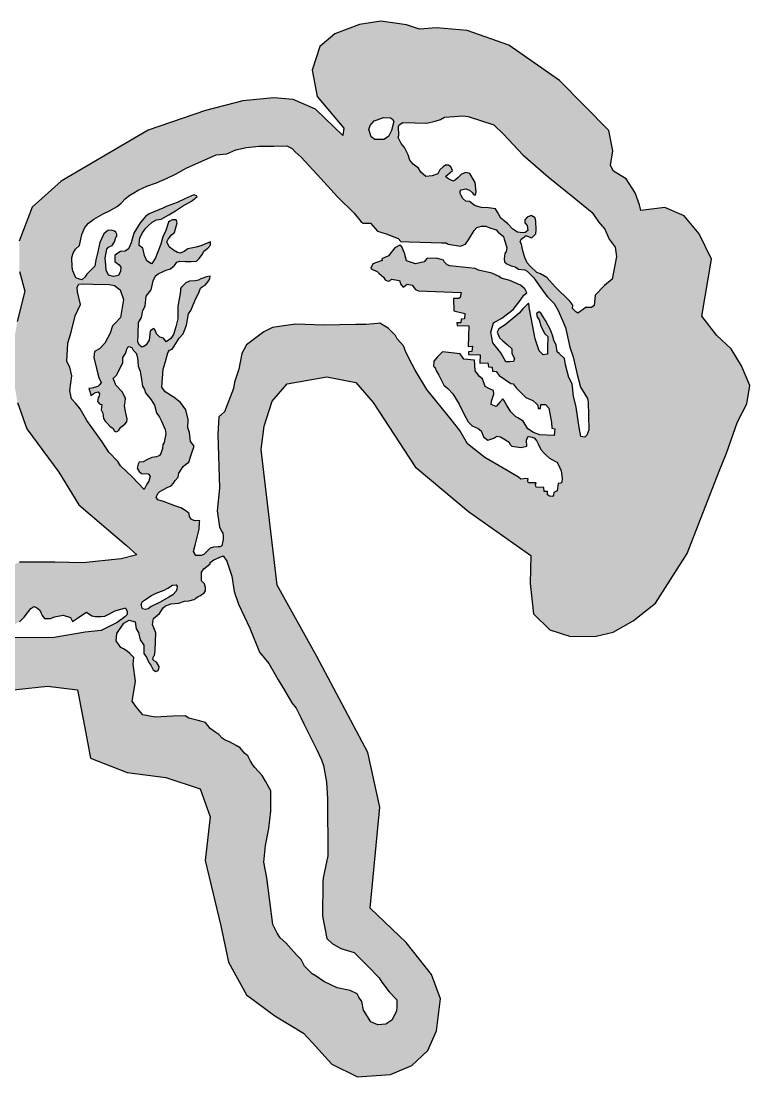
# Model space of a CAD drawing. Header units: metres. Extents: x 255476 to 378809, y 1739479 to 2227865.
# Drawn here: x 325525 to 326242, y 1828874 to 1829913 of the extents above; entities that cross this region are included whole.
import ezdxf

# ---------------------------------------------------------------- set-up
doc = ezdxf.new("R2010")
doc.units = ezdxf.units.M
doc.header["$MEASUREMENT"] = 0
doc.layers.add('MANGROOVE BUFFER ZONE', color=120, linetype='Continuous')

msp = doc.modelspace()

# ---------------------------------------------------------------- hatches: boundary and pattern name
at = {"layer": 'MANGROOVE BUFFER ZONE'}
h = msp.add_hatch(dxfattribs=at)
h.set_pattern_fill('GRASS', color=256, scale=18)
h.paths.add_polyline_path([(326212.2, 1829470.5), (326219.5, 1829488.2), (326230.4, 1829518.8), (326239.5, 1829536.5), (326242.5, 1829554.7), (326234.1, 1829574), (326224.2, 1829590.8), (326210.1, 1829603.8), (326195.2, 1829622.9), (326204.6, 1829679.1), (326192.7, 1829703.8), (326177.8, 1829721.7), (326158.6, 1829729.7), (326135, 1829726.9), (326133.9, 1829732.3), (326129.4, 1829744.4), (326120.6, 1829758), (326108.2, 1829765.6), (326105.4, 1829771.3), (326107.6, 1829785.6), (326103.5, 1829805.5), (326055, 1829854.7), (326005.3, 1829889.5), (325964, 1829904), (325934.1, 1829906.8), (325917.3, 1829905.5), (325904.5, 1829909.5), (325879.2, 1829913.3), (325858.2, 1829909.9), (325833.8, 1829900.8), (325819.1, 1829888.4), (325811.7, 1829865), (325816.4, 1829839), (325842.8, 1829807.9), (325841.7, 1829800.8), (325815, 1829826.6), (325792.8, 1829836.1), (325773.7, 1829837.6), (325743.4, 1829834.7), (325706.7, 1829825.2), (325650, 1829805.8), (325613.8, 1829784.7), (325564.4, 1829755.6), (325535.9, 1829730.1), (325523.2, 1829696.7), (325523.4, 1829666.9), (325528.8, 1829647.5), (325521.3, 1829617.7), (325514.5, 1829577.8), (325521.5, 1829537.9), (325530.7, 1829512), (325562.1, 1829469.3), (325581.9, 1829437.2), (325628.7, 1829397.1), (325638.8, 1829387.9), (325623.5, 1829384), (325585.9, 1829380.1), (325558.1, 1829380.8), (325523.6, 1829380.8), (325499.3, 1829371.7), (325483.4, 1829359.8), (325425.5, 1829351.4), (325410.2, 1829331), (325402.5, 1829307.2), (325403.3, 1829277.2), (325407.8, 1829259.7), (325434.8, 1829246.7), (325459.1, 1829249), (325551, 1829258.6), (325580.5, 1829255.1), (325587.7, 1829217.7), (325593.2, 1829187.9), (325629.5, 1829173.7), (325667.6, 1829168.8), (325701.4, 1829157.8), (325711.2, 1829130.3), (325706.2, 1829087.3), (325721.8, 1829022.8), (325729.3, 1828987.1), (325746.9, 1828954.9), (325774.9, 1828934.4), (325802.9, 1828917.4), (325811.4, 1828908.1), (325830.9, 1828886.9), (325856.1, 1828874.2), (325888.6, 1828876.5), (325909.7, 1828885.6), (325925.5, 1828900.1), (325933.8, 1828919.6), (325938, 1828951), (325928.9, 1828975), (325904.2, 1829006.5), (325868.8, 1829040.3), (325878.2, 1829139.8), (325866.5, 1829193.4), (325816.2, 1829288.1), (325777.2, 1829358.2), (325761.2, 1829491.8), (325764.2, 1829514.5), (325772.3, 1829539.1), (325787, 1829556.4), (325825.9, 1829563.2), (325854.4, 1829557.7), (325871.7, 1829537.9), (325913, 1829474.5), (325965.4, 1829430.6), (326026.9, 1829387.3), (326026.3, 1829359.9), (326029.3, 1829329.9), (326045.5, 1829314.1), (326065.8, 1829307.5), (326091.1, 1829308.1), (326107.9, 1829311.8), (326127.6, 1829323.1), (326149.5, 1829340.4), (326180.9, 1829389.3)])
h.paths.add_polyline_path([(326049.3, 1829446.6), (326048.3, 1829445.4), (326045.1, 1829445.8), (326043.3, 1829447), (326043.2, 1829450.3), (326040.1, 1829450.3), (326039.7, 1829454.3), (326032.2, 1829454.5), (326031.3, 1829457.2), (326032.2, 1829458.8), (326024.4, 1829458.8), (326023.8, 1829460.1), (326024, 1829461.2), (326024.2, 1829462.9), (326022.5, 1829463), (326017, 1829462.4), (326014.7, 1829464.6), (325999.7, 1829473.2), (325981.4, 1829483.9), (325964.5, 1829497.4), (325957, 1829510.4), (325948.5, 1829521.1), (325924.4, 1829550.7), (325912.9, 1829569.8), (325907.2, 1829581), (325903.3, 1829588.6), (325901.5, 1829593.7), (325895.4, 1829600.5), (325893.5, 1829603.7), (325886.3, 1829611.1), (325878.2, 1829615.9), (325875.8, 1829615.6), (325872.3, 1829615.2), (325864.8, 1829614.8), (325854.4, 1829614.6), (325823.2, 1829614), (325795.5, 1829615), (325783.8, 1829613.3), (325772.4, 1829611.6), (325764, 1829607.5), (325746.8, 1829594.8), (325742.2, 1829586.2), (325739.4, 1829570.7), (325735.1, 1829557.8), (325734.2, 1829551.7), (325725.2, 1829528.6), (325719.8, 1829523.9), (325718.6, 1829506.7), (325720.3, 1829453.5), (325718.2, 1829431.3), (325720.3, 1829415.7), (325722.4, 1829411.2), (325723.7, 1829409.4), (325723.8, 1829406.8), (325724, 1829403.1), (325722.7, 1829396.9), (325720.8, 1829395.9), (325719, 1829395.8), (325714.5, 1829395.4), (325711.3, 1829394.6), (325707.5, 1829391.1), (325704.9, 1829388.4), (325702.4, 1829387.4), (325697, 1829387.5), (325694.7, 1829391.3), (325696.4, 1829397.4), (325700.3, 1829413.2), (325700.9, 1829421.5), (325699.9, 1829421.8), (325696.3, 1829421.6), (325694.3, 1829422.2), (325692.5, 1829423.1), (325690.8, 1829425.8), (325690.5, 1829428.6), (325687.1, 1829431.4), (325682.2, 1829434.4), (325676.3, 1829436.2), (325672.2, 1829437.8), (325665.3, 1829440.4), (325659.7, 1829442.2), (325657.9, 1829444.7), (325658.9, 1829446.8), (325659.6, 1829448.4), (325661.7, 1829450.4), (325668.8, 1829454.2), (325672.7, 1829455.9), (325675, 1829458.5), (325676.6, 1829461.2), (325679.5, 1829464.5), (325680.4, 1829468.5), (325684.5, 1829475.1), (325687, 1829477), (325690, 1829479.3), (325692.8, 1829487.3), (325695.4, 1829494.8), (325691.7, 1829499.4), (325690.9, 1829508.5), (325689.2, 1829513.1), (325689.6, 1829521.3), (325687.2, 1829530.6), (325682, 1829537.9), (325675.8, 1829543), (325666.7, 1829548.5), (325663.7, 1829552.9), (325664.9, 1829570.7), (325667.1, 1829578.4), (325669.5, 1829586.8), (325671.1, 1829589.5), (325673.6, 1829590.5), (325675.6, 1829593.3), (325680.7, 1829601.3), (325684.5, 1829605.6), (325687.8, 1829614.1), (325689.8, 1829625.2), (325692, 1829628.5), (325696.2, 1829638.1), (325700.2, 1829647), (325701.7, 1829650.5), (325703.3, 1829651.9), (325706.1, 1829653.5), (325709.1, 1829656.9), (325710.9, 1829659.7), (325711.3, 1829662.3), (325707.5, 1829661.7), (325702.1, 1829659.7), (325699.5, 1829658.3), (325696.4, 1829657.8), (325690.8, 1829657.3), (325687.3, 1829655.8), (325682.8, 1829651.4), (325681.9, 1829650.1), (325681.8, 1829647.3), (325679.3, 1829632.4), (325679.3, 1829620.2), (325677.2, 1829612.5), (325675.1, 1829604.7), (325672.3, 1829600.9), (325668.8, 1829598.3), (325667.7, 1829597.7), (325665.1, 1829601.3), (325661.6, 1829602.3), (325658.2, 1829605.4), (325656.9, 1829609.2), (325655.6, 1829610.8), (325654.2, 1829609.9), (325652.2, 1829608), (325651, 1829599.2), (325648.3, 1829594.7), (325646, 1829592.9), (325644, 1829592.4), (325641.6, 1829594.5), (325640, 1829597.4), (325640.2, 1829605.1), (325640.7, 1829616.5), (325643.4, 1829621.7), (325644.9, 1829628.5), (325647.1, 1829632.6), (325648.1, 1829642.5), (325652.9, 1829648.9), (325655, 1829657.8), (325657.3, 1829662.5), (325660, 1829664.5), (325665.5, 1829667.2), (325667.8, 1829668.3), (325672, 1829669.5), (325674.3, 1829671.4), (325675.9, 1829672.7), (325678.4, 1829675.9), (325681.4, 1829676.9), (325687, 1829676.7), (325692.6, 1829676.8), (325697.6, 1829677.1), (325700.3, 1829679.7), (325703.6, 1829683.9), (325705, 1829687), (325708.8, 1829689.9), (325711.4, 1829692.6), (325711.4, 1829696.2), (325706, 1829693.7), (325702.9, 1829692.3), (325697.2, 1829690.9), (325689.2, 1829689), (325685.6, 1829686.4), (325681.6, 1829684.8), (325678.9, 1829685.4), (325675, 1829687.8), (325670.9, 1829691), (325668.6, 1829695.9), (325669.9, 1829698.7), (325671.5, 1829700.5), (325673.2, 1829703), (325676, 1829705.1), (325678.6, 1829714.7), (325677.7, 1829717.6), (325673.8, 1829717.7), (325671.5, 1829716.3), (325670.1, 1829715.3), (325667.3, 1829706.1), (325665, 1829701.9), (325663.6, 1829697.2), (325662.6, 1829693.8), (325657.4, 1829680.2), (325654.6, 1829676), (325653.5, 1829674.3), (325648.8, 1829677.4), (325646.5, 1829682.7), (325644.7, 1829689.7), (325641.2, 1829692.3), (325641.7, 1829697.6), (325641.9, 1829699.6), (325644, 1829704), (325647.5, 1829709.1), (325649.9, 1829711.3), (325654.1, 1829715.5), (325658.2, 1829717.8), (325663, 1829718.5), (325670.6, 1829722.6), (325677.1, 1829726.7), (325684, 1829731.2), (325692.9, 1829736.1), (325696.1, 1829738.6), (325698.4, 1829740.5), (325697.8, 1829741.4), (325695, 1829742.2), (325689.3, 1829739.6), (325686.3, 1829738.2), (325678.8, 1829734.7), (325667.7, 1829730.8), (325664.5, 1829729.3), (325651.2, 1829723.5), (325647.5, 1829721.1), (325642.2, 1829714.8), (325635.9, 1829704.7), (325633.5, 1829695.2), (325630.7, 1829689.3), (325627.6, 1829686.7), (325622.8, 1829686.4), (325617.3, 1829683), (325617.4, 1829676.7), (325621.5, 1829673.4), (325623.1, 1829671.1), (325622.8, 1829667.2), (325620.8, 1829662.8), (325616, 1829661.8), (325611.1, 1829663.2), (325608.8, 1829668.1), (325608.4, 1829673.2), (325607.8, 1829679.9), (325609.4, 1829688.7), (325610.9, 1829690.8), (325613, 1829691.7), (325614.8, 1829692.5), (325616.9, 1829695.9), (325618.2, 1829700.3), (325619.2, 1829701.5), (325619.4, 1829703.5), (325618.4, 1829705.6), (325617, 1829706.7), (325613.9, 1829707.5), (325610.3, 1829707.3), (325606.3, 1829703.9), (325602.4, 1829695.5), (325600.1, 1829685), (325598.6, 1829678.2), (325597.7, 1829672.1), (325594.4, 1829668.8), (325589.8, 1829664.2), (325587.7, 1829661.3), (325584.7, 1829658.8), (325582.5, 1829659.3), (325579, 1829660.6), (325576, 1829667.5), (325575.4, 1829671.2), (325574.8, 1829680.6), (325576.2, 1829684.8), (325578.6, 1829688.7), (325582.6, 1829692.5), (325584.9, 1829703.4), (325587.9, 1829710.2), (325591.4, 1829714.5), (325596.6, 1829718.4), (325605.8, 1829723.5), (325611.9, 1829726.7), (325619.5, 1829730.9), (325623.6, 1829734.1), (325627.8, 1829738.7), (325632.2, 1829742.1), (325636, 1829744.3), (325640.3, 1829746.8), (325648.8, 1829750.9), (325658.3, 1829754.2), (325668.7, 1829758.8), (325677, 1829762.5), (325688.1, 1829769), (325716.9, 1829781.5), (325727.4, 1829782.5), (325736.4, 1829786.5), (325746.9, 1829788.8), (325758.9, 1829790.2), (325773.7, 1829790.2), (325786.5, 1829790.5), (325792, 1829787.9), (325794.7, 1829784.5), (325800.8, 1829779.4), (325820.1, 1829758.3), (325836.6, 1829740.4), (325852.9, 1829724.2), (325859.9, 1829715.7), (325861.7, 1829714.5), (325868.9, 1829714.3), (325876, 1829706.7), (325884.4, 1829703.9), (325896.1, 1829699.2), (325898.8, 1829696.4), (325907.2, 1829696), (325928.6, 1829695.4), (325939, 1829695.1), (325943.6, 1829695), (325945.3, 1829693.8), (325957.7, 1829691.9), (325962.5, 1829693.6), (325965.5, 1829697.9), (325970.9, 1829707.1), (325973.8, 1829710), (325978.2, 1829711.5), (325982.4, 1829711.3), (325986.4, 1829709.9), (325992.8, 1829707.9), (325994.6, 1829705.5), (325999.8, 1829701.3), (326000.6, 1829698.6), (326001.9, 1829694.6), (326003.2, 1829690.3), (326002.5, 1829686.4), (326001.2, 1829684.5), (326000.5, 1829679.2), (326000.9, 1829676.2), (326003.3, 1829674.5), (326007.5, 1829672.5), (326011.5, 1829671.4), (326014.7, 1829669.3), (326020.8, 1829668.4), (326023.2, 1829667.2), (326029.3, 1829661), (326039.8, 1829646.1), (326043.2, 1829642), (326049.7, 1829635.2), (326053.9, 1829628.6), (326060.8, 1829611.8), (326065.1, 1829592.4), (326068.6, 1829582.8), (326072.3, 1829565.6), (326073.6, 1829560.6), (326075.8, 1829553), (326079.9, 1829546.1), (326082.5, 1829542), (326083.3, 1829538.7), (326083.9, 1829510.9), (326081.8, 1829505.7), (326079.9, 1829503.8), (326076.2, 1829504.5), (326074.3, 1829513.4), (326071.4, 1829533.3), (326068.7, 1829544.3), (326067.5, 1829556.3), (326064.3, 1829562.4), (326061, 1829575.1), (326059.9, 1829581.3), (326054.8, 1829586), (326052.9, 1829587.7), (326051.8, 1829594.2), (326049.6, 1829599.4), (326048.2, 1829604.2), (326046.3, 1829609.5), (326043.8, 1829613.6), (326041.2, 1829618.6), (326038.3, 1829623.2), (326036.4, 1829626.6), (326035, 1829627.2), (326032.3, 1829625.6), (326032.8, 1829623.7), (326033.4, 1829621.6), (326035.1, 1829619.4), (326036.8, 1829613.5), (326040.2, 1829605.9), (326043.5, 1829602.8), (326043.5, 1829599.8), (326043.4, 1829594.2), (326043.4, 1829585.4), (326038.9, 1829584.9), (326034.9, 1829588.9), (326031.2, 1829600.5), (326027.2, 1829621.4), (326025.3, 1829631.3), (326025.1, 1829633.4), (326024.6, 1829635.8), (326018.8, 1829630.1), (326015.3, 1829625.7), (326011.1, 1829622.1), (326001.7, 1829614.2), (325995.4, 1829610.4), (325993.7, 1829607.2), (325995.9, 1829601.5), (325999.3, 1829598.6), (326003.5, 1829594.9), (326008.2, 1829590.9), (326008.2, 1829586), (326010.7, 1829581.2), (326009.8, 1829578.2), (326005.7, 1829577.8), (326002.2, 1829578.1), (325997.4, 1829586.7), (325989.3, 1829596.8), (325987.3, 1829607.1), (325990, 1829616.3), (325998.4, 1829620.8), (326009.6, 1829629.5), (326016.2, 1829638.3), (326020, 1829643.4), (326022.8, 1829645.7), (326020.9, 1829649.7), (326016.8, 1829653.5), (326006.3, 1829657.9), (325997.7, 1829660.4), (325995.8, 1829661.8), (325988.6, 1829665.2), (325975.2, 1829668.2), (325972, 1829669.8), (325947.1, 1829672.4), (325944.5, 1829673.5), (325942, 1829676), (325940.7, 1829677.9), (325934, 1829680), (325924.4, 1829679.7), (325921.9, 1829676.4), (325913.4, 1829674.3), (325904.5, 1829677.2), (325902.6, 1829684.9), (325899.9, 1829691.1), (325897.8, 1829692.8), (325893, 1829690.1), (325886.8, 1829682.2), (325880, 1829679.3), (325880.5, 1829677.8), (325871.2, 1829674.4), (325869.4, 1829670), (325870.9, 1829668.9), (325875.7, 1829667), (325877.4, 1829664.8), (325881.7, 1829661.2), (325883.5, 1829658.8), (325885.3, 1829657.7), (325886.9, 1829657.4), (325888.5, 1829658), (325889.8, 1829659.3), (325897.6, 1829658.1), (325899, 1829654), (325901.3, 1829651.4), (325903.4, 1829653.1), (325905.1, 1829654.4), (325910, 1829653.5), (325913.4, 1829649), (325916.3, 1829647.9), (325958.1, 1829646.1), (325957.2, 1829640.4), (325950.7, 1829640.2), (325950.9, 1829628.2), (325961.7, 1829625.6), (325961.4, 1829620.3), (325958.3, 1829620), (325957.9, 1829616.3), (325953.9, 1829616.3), (325954.3, 1829613.7), (325965.9, 1829613.4), (325965.2, 1829593), (325969.3, 1829593.4), (325968.9, 1829588.2), (325965.6, 1829587.7), (325965.4, 1829585), (325976.8, 1829584.7), (325976.7, 1829576.7), (325984.4, 1829576.9), (325985.2, 1829573), (325988.8, 1829572.6), (325989, 1829568.9), (325992.7, 1829568.5), (325995.5, 1829564.4), (326007.2, 1829556.6), (326009.3, 1829556.2), (326012.4, 1829552.4), (326017, 1829547.9), (326021.9, 1829542.7), (326028.7, 1829539.9), (326032.5, 1829536.5), (326033.8, 1829535.3), (326033.9, 1829531.9), (326036.2, 1829532), (326036.6, 1829535.9), (326041.4, 1829535.9), (326044.6, 1829532.2), (326047.3, 1829518.4), (326047.4, 1829512.7), (326050.6, 1829511.9), (326049.7, 1829505.6), (326035.7, 1829506.1), (326029.5, 1829508.3), (326023.8, 1829512.1), (326019.3, 1829519.7), (326014.1, 1829522.9), (326011.9, 1829524.2), (326007.1, 1829528.9), (326002.9, 1829535.7), (326000.2, 1829540.1), (325999.2, 1829541.6), (325996.4, 1829538.4), (325992.8, 1829534.1), (325987.8, 1829536), (325988.2, 1829539.2), (325990.4, 1829546), (325990.2, 1829549.6), (325986, 1829551.3), (325981.8, 1829553.8), (325979.3, 1829561.2), (325976.2, 1829563.6), (325971.9, 1829569.1), (325971.7, 1829574.8), (325971.5, 1829579.5), (325960.8, 1829580.5), (325957.3, 1829585.8), (325948.8, 1829586.7), (325940, 1829587.7), (325936.8, 1829584.7), (325934.8, 1829582.8), (325931.2, 1829578.7), (325931, 1829573.5), (325932.4, 1829572.7), (325933.9, 1829568.7), (325936.1, 1829564.7), (325941.2, 1829555), (325945.2, 1829551.8), (325950.1, 1829546.3), (325956.2, 1829536.2), (325960.4, 1829527.5), (325965, 1829518.9), (325969, 1829515.1), (325975.1, 1829512.3), (325977.8, 1829510), (325980.1, 1829504.3), (325984.6, 1829501), (325990.3, 1829502.7), (325993.3, 1829504.9), (325996.9, 1829504.2), (326000.4, 1829502.2), (326004, 1829499.9), (326005.4, 1829499), (326006.3, 1829496.8), (326008.2, 1829495), (326017.3, 1829493.5), (326023, 1829495.1), (326022.7, 1829500.9), (326024, 1829504.5), (326028.1, 1829503.9), (326030.6, 1829502.8), (326032.7, 1829500), (326034, 1829497.1), (326036.8, 1829491.7), (326039.5, 1829488.3), (326041.6, 1829486.5), (326045.2, 1829483.1), (326051.2, 1829479.9), (326052.8, 1829479.1), (326055.3, 1829473.7), (326056.6, 1829470.8), (326057.7, 1829463.4), (326057.2, 1829458.7), (326053.9, 1829458.3), (326052.9, 1829451), (326049.6, 1829449.5)], flags=16)
h.paths.add_polyline_path([(326073.2, 1829625.9), (326071, 1829627), (326067.7, 1829630.3), (326068.3, 1829633.7), (326065.1, 1829637.6), (326050.7, 1829651.9), (326042.7, 1829661.1), (326036.2, 1829664.7), (326032.7, 1829666), (326026.4, 1829671.7), (326023.3, 1829675.3), (326020.9, 1829680.5), (326019, 1829687.2), (326017.8, 1829693.9), (326016.3, 1829696.2), (326017.4, 1829698.6), (326018.6, 1829699.7), (326020.6, 1829701.1), (326022.1, 1829702.2), (326024.6, 1829701.4), (326026, 1829700.7), (326027.3, 1829700.1), (326028.1, 1829700.3), (326029.9, 1829701.8), (326031.8, 1829704), (326032, 1829707.7), (326031.8, 1829716.4), (326031, 1829719.6), (326027.1, 1829722.1), (326023.2, 1829720.3), (326021, 1829717.7), (326020.8, 1829714.9), (326023.2, 1829712.2), (326024, 1829707.3), (326021.4, 1829705.1), (326018.9, 1829704.8), (326013.6, 1829705.7), (326009.1, 1829708.6), (326004.3, 1829713.6), (326002.2, 1829715.4), (325997.4, 1829719.3), (325994, 1829725.4), (325992, 1829728.6), (325985.3, 1829729.5), (325978.3, 1829729.8), (325971.9, 1829731.6), (325969.3, 1829733.3), (325966.4, 1829735.9), (325962.9, 1829736.1), (325959.9, 1829738.6), (325958.3, 1829741.5), (325957.1, 1829743.7), (325957.2, 1829747), (325962.9, 1829748.1), (325966.3, 1829746.8), (325969.5, 1829744.3), (325970.4, 1829742.5), (325972.3, 1829742.1), (325972.9, 1829745.4), (325972, 1829754.5), (325970.1, 1829757.8), (325966.9, 1829763.4), (325962.7, 1829764.4), (325958.7, 1829762.6), (325955.3, 1829759.4), (325952.8, 1829757.1), (325950.6, 1829755.9), (325946.1, 1829757.6), (325942.7, 1829760.2), (325949.7, 1829766.2), (325948.2, 1829770), (325945.8, 1829771.5), (325942.8, 1829771.4), (325940.4, 1829769.7), (325937.3, 1829766.9), (325935.2, 1829763), (325929.7, 1829761), (325923.4, 1829760.4), (325918.6, 1829764.6), (325916.3, 1829768.4), (325911, 1829772.5), (325907.7, 1829776.3), (325906.2, 1829781.5), (325902.5, 1829789), (325899.2, 1829792.8), (325896.2, 1829798.7), (325896.8, 1829800.8), (325896.5, 1829809.4), (325897.2, 1829811.2), (325900.9, 1829813.4), (325924.3, 1829812.7), (325932.8, 1829814.7), (325938, 1829816.6), (325942, 1829818.8), (325951.4, 1829819.3), (325960, 1829819.9), (325965.1, 1829819.3), (325990.4, 1829811.1), (325999.8, 1829802), (326018.9, 1829781.6), (326044, 1829759.9), (326069.4, 1829739.3), (326087.2, 1829725), (326093.6, 1829715.8), (326099.8, 1829708.6), (326104, 1829698.8), (326109.9, 1829690.9), (326111.1, 1829681.7), (326107, 1829659.2), (326099.5, 1829653.1), (326090.3, 1829643.6), (326089.2, 1829633.5), (326086.7, 1829631.5), (326080.8, 1829631.5), (326078.5, 1829629.3), (326075.3, 1829627.5)], flags=16)
h.paths.add_polyline_path([(325795.7, 1829237), (325800.3, 1829227.9), (325803.4, 1829221.7), (325812.8, 1829202.8), (325816.2, 1829196.1), (325820.9, 1829186.2), (325822.8, 1829180.6), (325825.6, 1829164.3), (325826.6, 1829147.8), (325827, 1829091.7), (325822.4, 1829070), (325822, 1829065.9), (325821.8, 1829032.3), (325825.9, 1829010.3), (325831.2, 1829005.5), (325839.8, 1829000.6), (325852.9, 1828996.5), (325866, 1828983.4), (325877.6, 1828971.8), (325880.1, 1828967.5), (325887.3, 1828958), (325895, 1828950.2), (325894.9, 1828943.6), (325894.7, 1828938.9), (325890, 1828930.1), (325884.1, 1828926.2), (325876.2, 1828925.5), (325869.2, 1828928.4), (325862, 1828940), (325860.6, 1828948.4), (325857.4, 1828952.8), (325855.7, 1828956.1), (325849.1, 1828959.4), (325836.3, 1828962), (325823.1, 1828968), (325815.5, 1828973.2), (325811.4, 1828975.5), (325804.1, 1828983.2), (325800.6, 1828989.9), (325796.2, 1828994.3), (325785.6, 1829006.3), (325780.1, 1829011), (325777.1, 1829015.8), (325773, 1829024.2), (325766.9, 1829070), (325764, 1829085.5), (325765.6, 1829101.9), (325768.9, 1829118.8), (325770.9, 1829135.8), (325770.9, 1829155.6), (325765.6, 1829165.3), (325762.5, 1829170.9), (325758.5, 1829175.1), (325755.2, 1829178.7), (325753.9, 1829180.5), (325750.8, 1829185), (325748.2, 1829190.2), (325745, 1829192.7), (325740.7, 1829198.1), (325736.7, 1829200.4), (325730.1, 1829204.1), (325726, 1829205.7), (325723.1, 1829207.5), (325719.8, 1829211.2), (325716.8, 1829213.2), (325711.1, 1829217), (325706.5, 1829223.1), (325699.3, 1829225), (325690.1, 1829227.4), (325686.5, 1829229.7), (325674.3, 1829229.1), (325657, 1829228.2), (325645, 1829230.6), (325638.3, 1829238.4), (325634.4, 1829244.1), (325637.6, 1829263.4), (325635.2, 1829280.4), (325636.1, 1829286.9), (325632, 1829290.8), (325629.5, 1829293.3), (325625.9, 1829295.6), (325623.3, 1829296.9), (325618.5, 1829303.4), (325619.3, 1829310.7), (325626, 1829320.7), (325631.5, 1829323.8), (325637.4, 1829322.1), (325638.2, 1829315.3), (325640.7, 1829311.7), (325642.1, 1829304.3), (325645.7, 1829299.2), (325645.9, 1829290.8), (325648.6, 1829287.3), (325650.6, 1829281.9), (325652.6, 1829279.3), (325655, 1829274.7), (325657.8, 1829273.3), (325659.8, 1829274.3), (325660.7, 1829275.7), (325661, 1829278), (325660.1, 1829279.9), (325658.3, 1829282.4), (325655.9, 1829283.6), (325654.8, 1829285), (325655.5, 1829288.1), (325656.2, 1829289), (325657.1, 1829293.7), (325657.8, 1829311.3), (325655.7, 1829316.2), (325654.3, 1829319.3), (325655.4, 1829325.3), (325661.4, 1829330.3), (325664.9, 1829335.8), (325667.3, 1829337.7), (325672.9, 1829339.9), (325680.2, 1829340.4), (325685.8, 1829342.4), (325690.5, 1829342.9), (325693.7, 1829343.6), (325695.6, 1829344.1), (325697, 1829345.2), (325699.4, 1829346.9), (325701.5, 1829348.1), (325705.4, 1829350.7), (325706.6, 1829352.7), (325706.6, 1829355.7), (325705.6, 1829359.6), (325702.7, 1829362.5), (325702.7, 1829370.8), (325705, 1829374.3), (325711.1, 1829379.1), (325711, 1829380.5), (325714.9, 1829383.1), (325720, 1829385.3), (325724.1, 1829387), (325727.4, 1829381.7), (325732.4, 1829367), (325734.7, 1829352), (325739, 1829339.3), (325750.2, 1829315.9), (325759.8, 1829292.2), (325769, 1829281.1), (325775, 1829270.1), (325778.1, 1829265.1), (325784.4, 1829254.7), (325791.4, 1829242.2)], flags=16)
h.paths.add_polyline_path([(325678.5, 1829356.9), (325678.3, 1829354.1), (325677.6, 1829352.2), (325674.3, 1829348.7), (325670.4, 1829346.2), (325661.9, 1829341.4), (325652.9, 1829337.3), (325650.2, 1829335), (325647.4, 1829334.1), (325644.6, 1829335), (325643.9, 1829336.4), (325643.2, 1829339.5), (325644.6, 1829342.2), (325648.5, 1829344.8), (325652.6, 1829347.5), (325658.1, 1829350.2), (325665.8, 1829353.2), (325669.4, 1829355.3), (325674.2, 1829358.3), (325677.6, 1829358.4)], flags=16)
h.paths.add_polyline_path([(325666, 1829498.5), (325664.7, 1829496.7), (325664.1, 1829492.7), (325662.6, 1829487.7), (325661.2, 1829485.6), (325658.4, 1829484.5), (325653.7, 1829483.8), (325649.5, 1829481.7), (325645.1, 1829479.4), (325641.1, 1829479.1), (325640.2, 1829477.4), (325639.4, 1829473.3), (325641.1, 1829470.1), (325643.6, 1829468), (325650.1, 1829467.6), (325652, 1829465.4), (325650.6, 1829460.5), (325648.8, 1829457.4), (325646.1, 1829452.3), (325634.5, 1829464.8), (325622.8, 1829475.6), (325620.2, 1829480), (325611.5, 1829489.2), (325604.9, 1829499.2), (325589.8, 1829520.1), (325583.2, 1829531.8), (325578.9, 1829537.1), (325574.6, 1829541.5), (325573.1, 1829549.6), (325575, 1829564.3), (325573.1, 1829572.7), (325570.2, 1829578.2), (325571, 1829596.3), (325574.4, 1829607.1), (325578.2, 1829623.2), (325583.4, 1829634.4), (325580.4, 1829646.9), (325580.3, 1829651.5), (325581.9, 1829654.4), (325586.6, 1829654.7), (325595.5, 1829654.5), (325611.7, 1829654.2), (325616.8, 1829653), (325622.5, 1829648.7), (325625.7, 1829639.3), (325622.9, 1829621.6), (325617.9, 1829616.3), (325615.1, 1829613.3), (325612.7, 1829606.2), (325607.3, 1829596.4), (325602.2, 1829590.7), (325597.2, 1829588.1), (325596.6, 1829582.2), (325599.7, 1829570.1), (325601.6, 1829562.5), (325603.9, 1829557.6), (325602.6, 1829555.5), (325600.5, 1829553.8), (325594.5, 1829551.9), (325591.8, 1829551.7), (325592.7, 1829548.6), (325593.8, 1829544.8), (325595.9, 1829546.3), (325598.1, 1829547.8), (325600.8, 1829548.5), (325602.3, 1829546.4), (325601.8, 1829543.6), (325600.8, 1829542.4), (325600.3, 1829538.9), (325602.4, 1829536.3), (325604.6, 1829536), (325603.8, 1829530.8), (325605.6, 1829527.3), (325606.1, 1829522.2), (325607.7, 1829519.7), (325609.9, 1829517.7), (325612.5, 1829514.6), (325615.6, 1829512.3), (325616.7, 1829510.2), (325618.5, 1829509.1), (325620.3, 1829509.8), (325621.3, 1829510.7), (325623.3, 1829513.7), (325627.1, 1829516.6), (325629.1, 1829518.8), (325629.4, 1829522), (325628.2, 1829527.3), (325626.9, 1829534.6), (325627.4, 1829538.5), (325627.8, 1829541.8), (325624.8, 1829548), (325618.2, 1829555.1), (325616.9, 1829558.5), (325615.8, 1829561.5), (325619.1, 1829565.1), (325625.2, 1829577.3), (325625.3, 1829582.2), (325627.8, 1829586.3), (325628.4, 1829588.2), (325629.2, 1829590.4), (325630, 1829592.4), (325631.5, 1829593), (325634, 1829592.1), (325635.4, 1829589.4), (325638.4, 1829586.4), (325639.7, 1829582.3), (325640.4, 1829573.8), (325642.2, 1829568.9), (325643.5, 1829560.7), (325644.4, 1829553.9), (325646.5, 1829550.8), (325647.6, 1829547.3), (325653, 1829540.7), (325656.4, 1829535.4), (325658.4, 1829527.9), (325661.4, 1829523.4), (325663.2, 1829519.4), (325666.7, 1829511.5), (325667.5, 1829507.3)], flags=16)
h.paths.add_polyline_path([(325882, 1829796.6), (325873.2, 1829796.7), (325869.7, 1829799.5), (325867.4, 1829806.7), (325868.5, 1829810.6), (325870.2, 1829812.4), (325872.6, 1829815), (325875.4, 1829816), (325881.9, 1829818.5), (325888.8, 1829818.1), (325890.8, 1829816.7), (325891.8, 1829814.5), (325889.6, 1829805.6), (325886.7, 1829799.6)], flags=16)
h.paths.add_polyline_path([(325629.5, 1829332.3), (325629.5, 1829329.2), (325627, 1829327), (325619.5, 1829321.4), (325604, 1829313.7), (325588, 1829311.8), (325557.5, 1829306.6), (325517.1, 1829306.3), (325480.4, 1829303), (325463, 1829300.9), (325455.9, 1829300.2), (325448.7, 1829302.4), (325447, 1829305), (325449.2, 1829307.2), (325454, 1829307.1), (325456.8, 1829307.5), (325457.4, 1829309.9), (325460.1, 1829311), (325470.5, 1829311.5), (325482.1, 1829311.1), (325488.8, 1829311), (325493.4, 1829312.3), (325495.7, 1829314.6), (325503.1, 1829315.6), (325505, 1829315.5), (325514.2, 1829318.5), (325518.7, 1829319.9), (325523.3, 1829322), (325527.9, 1829326.6), (325534.5, 1829335.3), (325537.4, 1829337.1), (325540.3, 1829336.3), (325543.5, 1829333.5), (325545.9, 1829328.3), (325548.1, 1829325.4), (325553.8, 1829325.2), (325557.8, 1829327), (325566.4, 1829328.7), (325573.5, 1829326.3), (325575.5, 1829322.3), (325580.6, 1829325.8), (325586.9, 1829330.1), (325589.5, 1829331.5), (325594.5, 1829327.9), (325597.8, 1829327.3), (325603.7, 1829327.2), (325607.6, 1829327.7), (325609.4, 1829328.6), (325617.5, 1829332.8), (325627.9, 1829335.7)], flags=16)

# ---------------------------------------------------------------- linework, layer by layer
for points in [[(325459.1, 1829249), (325551, 1829258.6), (325580.5, 1829255.1), (325587.7, 1829217.7), (325593.2, 1829187.9), (325629.5, 1829173.7), (325667.6, 1829168.8), (325701.4, 1829157.8), (325711.2, 1829130.3), (325706.2, 1829087.3), (325721.8, 1829022.8), (325729.3, 1828987.1), (325746.9, 1828954.9), (325774.9, 1828934.4), (325802.9, 1828917.4), (325811.4, 1828908.1), (325830.9, 1828886.9), (325856.1, 1828874.2), (325888.6, 1828876.5), (325909.7, 1828885.6), (325925.5, 1828900.1), (325933.8, 1828919.6), (325938, 1828951), (325928.9, 1828975), (325904.2, 1829006.5), (325868.8, 1829040.3), (325878.2, 1829139.8), (325866.5, 1829193.4), (325816.2, 1829288.1), (325777.2, 1829358.2), (325761.2, 1829491.8), (325764.2, 1829514.5), (325772.3, 1829539.1), (325787, 1829556.4), (325825.9, 1829563.2), (325854.4, 1829557.7), (325871.7, 1829537.9), (325913, 1829474.5), (325965.4, 1829430.6), (326026.9, 1829387.3), (326026.3, 1829359.9), (326029.3, 1829329.9), (326045.5, 1829314.1), (326065.8, 1829307.5), (326091.1, 1829308.1), (326107.9, 1829311.8), (326127.6, 1829323.1), (326149.5, 1829340.4), (326180.9, 1829389.3), (326212.2, 1829470.5), (326219.5, 1829488.2), (326230.4, 1829518.8), (326239.5, 1829536.5), (326242.5, 1829554.7), (326234.1, 1829574), (326224.2, 1829590.8), (326210.1, 1829603.8), (326195.2, 1829622.9), (326204.6, 1829679.1), (326192.7, 1829703.8), (326177.8, 1829721.7), (326158.6, 1829729.7), (326135, 1829726.9), (326133.9, 1829732.3), (326129.4, 1829744.4), (326120.6, 1829758), (326108.2, 1829765.6), (326105.4, 1829771.3), (326107.6, 1829785.6), (326103.5, 1829805.5), (326055, 1829854.7), (326005.3, 1829889.5), (325964, 1829904), (325934.1, 1829906.8), (325917.3, 1829905.5), (325904.5, 1829909.5), (325879.2, 1829913.3), (325858.2, 1829909.9), (325833.8, 1829900.8), (325819.1, 1829888.4), (325811.7, 1829865), (325816.4, 1829839), (325842.8, 1829807.9), (325841.7, 1829800.8), (325815, 1829826.6), (325792.8, 1829836.1), (325773.7, 1829837.6), (325743.4, 1829834.7), (325706.7, 1829825.2), (325650, 1829805.8), (325613.8, 1829784.7), (325564.4, 1829755.6), (325535.9, 1829730.1), (325523.2, 1829696.7)], [(325523.4, 1829666.9), (325528.8, 1829647.5), (325521.3, 1829617.7)], [(325521.5, 1829537.9), (325530.7, 1829512), (325562.1, 1829469.3), (325581.9, 1829437.2), (325628.7, 1829397.1), (325638.8, 1829387.9), (325623.5, 1829384), (325585.9, 1829380.1), (325558.1, 1829380.8), (325523.6, 1829380.8)], [(325523.3, 1829322), (325527.9, 1829326.6), (325534.5, 1829335.3), (325537.4, 1829337.1), (325540.3, 1829336.3), (325543.5, 1829333.5), (325545.9, 1829328.3), (325548.1, 1829325.4), (325553.8, 1829325.2), (325557.8, 1829327), (325566.4, 1829328.7), (325573.5, 1829326.3), (325575.5, 1829322.3), (325580.6, 1829325.8), (325586.9, 1829330.1), (325589.5, 1829331.5), (325594.5, 1829327.9), (325597.8, 1829327.3), (325603.7, 1829327.2), (325607.6, 1829327.7), (325609.4, 1829328.6), (325617.5, 1829332.8), (325627.9, 1829335.7), (325629.5, 1829332.3), (325629.5, 1829329.2), (325627, 1829327), (325619.5, 1829321.4), (325604, 1829313.7), (325588, 1829311.8), (325557.5, 1829306.6), (325517.1, 1829306.3)]]:
    msp.add_lwpolyline(points, dxfattribs=at)
for points in [[(325869.7, 1829799.5), (325867.4, 1829806.7), (325868.5, 1829810.6), (325870.2, 1829812.4), (325872.6, 1829815), (325875.4, 1829816), (325881.9, 1829818.5), (325888.8, 1829818.1), (325890.8, 1829816.7), (325891.8, 1829814.5), (325889.6, 1829805.6), (325886.7, 1829799.6), (325882, 1829796.6), (325873.2, 1829796.7)], [(325896.2, 1829798.7), (325896.8, 1829800.8), (325896.5, 1829809.4), (325897.2, 1829811.2), (325900.9, 1829813.4), (325924.3, 1829812.7), (325932.8, 1829814.7), (325938, 1829816.6), (325942, 1829818.8), (325951.4, 1829819.3), (325960, 1829819.9), (325965.1, 1829819.3), (325990.4, 1829811.1), (325999.8, 1829802), (326018.9, 1829781.6), (326044, 1829759.9), (326069.4, 1829739.3), (326087.2, 1829725), (326093.6, 1829715.8), (326099.8, 1829708.6), (326104, 1829698.8), (326109.9, 1829690.9), (326111.1, 1829681.7), (326107, 1829659.2), (326099.5, 1829653.1), (326090.3, 1829643.6), (326089.2, 1829633.5), (326086.7, 1829631.5), (326080.8, 1829631.5), (326078.5, 1829629.3), (326075.3, 1829627.5), (326073.2, 1829625.9), (326071, 1829627), (326067.7, 1829630.3), (326068.3, 1829633.7), (326065.1, 1829637.6), (326050.7, 1829651.9), (326042.7, 1829661.1), (326036.2, 1829664.7), (326032.7, 1829666), (326026.4, 1829671.7), (326023.3, 1829675.3), (326020.9, 1829680.5), (326019, 1829687.2), (326017.8, 1829693.9), (326016.3, 1829696.2), (326017.4, 1829698.6), (326018.6, 1829699.7), (326020.6, 1829701.1), (326021.6, 1829701.9), (326022.7, 1829702), (326024.6, 1829701.4), (326026, 1829700.7), (326027.3, 1829700.1), (326028.1, 1829700.3), (326029.9, 1829701.8), (326031.8, 1829704), (326032, 1829707.7), (326031.8, 1829716.4), (326031, 1829719.6), (326027.1, 1829722.1), (326023.2, 1829720.3), (326021, 1829717.7), (326020.8, 1829714.9), (326023.2, 1829712.2), (326024, 1829707.3), (326021.4, 1829705.1), (326018.9, 1829704.8), (326013.6, 1829705.7), (326009.1, 1829708.6), (326004.3, 1829713.6), (326002.2, 1829715.4), (325997.4, 1829719.3), (325994, 1829725.4), (325992, 1829728.6), (325985.3, 1829729.5), (325978.3, 1829729.8), (325971.9, 1829731.6), (325969.3, 1829733.3), (325966.4, 1829735.9), (325962.9, 1829736.1), (325959.9, 1829738.6), (325958.3, 1829741.5), (325957.1, 1829743.7), (325957.1, 1829746), (325958.1, 1829747.2), (325962.9, 1829748.1), (325966.3, 1829746.8), (325969.5, 1829744.3), (325970.4, 1829742.5), (325972.3, 1829742.1), (325972.9, 1829745.4), (325972, 1829754.5), (325970.1, 1829757.8), (325966.9, 1829763.4), (325962.7, 1829764.4), (325958.7, 1829762.6), (325955.3, 1829759.4), (325952.8, 1829757.1), (325950.6, 1829755.9), (325946.1, 1829757.6), (325942.7, 1829760.2), (325949.7, 1829766.2), (325948.2, 1829770), (325945.8, 1829771.5), (325942.8, 1829771.4), (325940.4, 1829769.7), (325937.3, 1829766.9), (325935.2, 1829763), (325929.7, 1829761), (325923.4, 1829760.4), (325918.6, 1829764.6), (325916.3, 1829768.4), (325911, 1829772.5), (325907.7, 1829776.3), (325906.2, 1829781.5), (325902.5, 1829789), (325899.2, 1829792.8)], [(325579, 1829660.6), (325576, 1829667.5), (325575.4, 1829671.2), (325574.8, 1829680.6), (325576.2, 1829684.8), (325578.6, 1829688.7), (325582.6, 1829692.5), (325584.9, 1829703.4), (325587.9, 1829710.2), (325591.4, 1829714.5), (325596.6, 1829718.4), (325605.8, 1829723.5), (325611.9, 1829726.7), (325619.5, 1829730.9), (325623.6, 1829734.1), (325627.8, 1829738.7), (325632.2, 1829742.1), (325636, 1829744.3), (325640.3, 1829746.8), (325648.8, 1829750.9), (325658.3, 1829754.2), (325668.7, 1829758.8), (325677, 1829762.5), (325688.1, 1829769), (325716.9, 1829781.5), (325727.4, 1829782.5), (325736.4, 1829786.5), (325746.9, 1829788.8), (325758.9, 1829790.2), (325773.7, 1829790.2), (325786.5, 1829790.5), (325792, 1829787.9), (325794.7, 1829784.5), (325800.8, 1829779.4), (325820.1, 1829758.3), (325836.6, 1829740.4), (325852.9, 1829724.2), (325859.9, 1829715.7), (325861.7, 1829714.5), (325868.9, 1829714.3), (325876, 1829706.7), (325884.4, 1829703.9), (325896.1, 1829699.2), (325898.8, 1829696.4), (325907.2, 1829696), (325928.6, 1829695.4), (325939, 1829695.1), (325943.6, 1829695), (325945.3, 1829693.8), (325957.7, 1829691.9), (325962.5, 1829693.6), (325965.5, 1829697.9), (325970.9, 1829707.1), (325973.8, 1829710), (325978.2, 1829711.5), (325982.4, 1829711.3), (325986.4, 1829709.9), (325992.8, 1829707.9), (325994.6, 1829705.5), (325999.8, 1829701.3), (326000.6, 1829698.6), (326001.9, 1829694.6), (326003.2, 1829690.3), (326002.5, 1829686.4), (326001.2, 1829684.5), (326000.5, 1829679.2), (326000.9, 1829676.2), (326003.3, 1829674.5), (326007.5, 1829672.5), (326011.5, 1829671.4), (326014.7, 1829669.3), (326020.8, 1829668.4), (326023.2, 1829667.2), (326029.3, 1829661), (326039.8, 1829646.1), (326043.2, 1829642), (326049.7, 1829635.2), (326053.9, 1829628.6), (326060.8, 1829611.8), (326065.1, 1829592.4), (326068.6, 1829582.8), (326072.3, 1829565.6), (326073.6, 1829560.6), (326075.8, 1829553), (326079.9, 1829546.1), (326082.5, 1829542), (326083.3, 1829538.7), (326083.9, 1829510.9), (326081.8, 1829505.7), (326079.9, 1829503.8), (326076.2, 1829504.5), (326074.3, 1829513.4), (326071.4, 1829533.3), (326068.7, 1829544.3), (326067.5, 1829556.3), (326064.3, 1829562.4), (326061, 1829575.1), (326059.9, 1829581.3), (326054.8, 1829586), (326052.9, 1829587.7), (326051.8, 1829594.2), (326049.6, 1829599.4), (326048.2, 1829604.2), (326046.3, 1829609.5), (326043.8, 1829613.6), (326041.2, 1829618.6), (326038.3, 1829623.2), (326036.4, 1829626.6), (326035, 1829627.2), (326032.3, 1829625.6), (326032.8, 1829623.7), (326033.4, 1829621.6), (326035.1, 1829619.4), (326036.8, 1829613.5), (326040.2, 1829605.9), (326043.5, 1829602.8), (326043.5, 1829599.8), (326043.4, 1829594.2), (326043.4, 1829585.4), (326038.9, 1829584.9), (326034.9, 1829588.9), (326031.2, 1829600.5), (326027.2, 1829621.4), (326025.3, 1829631.3), (326025.1, 1829633.4), (326024.6, 1829635.8), (326018.8, 1829630.1), (326015.3, 1829625.7), (326011.1, 1829622.1), (326001.7, 1829614.2), (325995.4, 1829610.4), (325993.7, 1829607.2), (325995.9, 1829601.5), (325999.3, 1829598.6), (326003.5, 1829594.9), (326008.2, 1829590.9), (326008.2, 1829586), (326010.7, 1829581.2), (326009.8, 1829578.2), (326005.7, 1829577.8), (326002.2, 1829578.1), (325997.4, 1829586.7), (325989.3, 1829596.8), (325987.3, 1829607.1), (325990, 1829616.3), (325998.4, 1829620.8), (326009.6, 1829629.5), (326016.2, 1829638.3), (326020, 1829643.4), (326022.8, 1829645.7), (326020.9, 1829649.7), (326016.8, 1829653.5), (326006.3, 1829657.9), (325997.7, 1829660.4), (325995.8, 1829661.8), (325988.6, 1829665.2), (325975.2, 1829668.2), (325972, 1829669.8), (325947.1, 1829672.4), (325944.5, 1829673.5), (325942, 1829676), (325940.7, 1829677.9), (325934, 1829680), (325924.4, 1829679.7), (325921.9, 1829676.4), (325913.4, 1829674.3), (325904.5, 1829677.2), (325902.6, 1829684.9), (325899.9, 1829691.1), (325897.8, 1829692.8), (325893, 1829690.1), (325886.8, 1829682.2), (325880, 1829679.3), (325880.5, 1829677.8), (325871.2, 1829674.4), (325869.4, 1829670), (325870.9, 1829668.9), (325875.7, 1829667), (325877.4, 1829664.8), (325881.7, 1829661.2), (325883.5, 1829658.8), (325885.3, 1829657.7), (325886.9, 1829657.4), (325888.5, 1829658), (325889.8, 1829659.3), (325897.6, 1829658.1), (325899, 1829654), (325901.3, 1829651.4), (325903.4, 1829653.1), (325905.1, 1829654.4), (325910, 1829653.5), (325913.4, 1829649), (325916.3, 1829647.9), (325958.1, 1829646.1), (325957.3, 1829641.3), (325956.1, 1829640.4), (325950.7, 1829640.2), (325950.9, 1829628.2), (325961.7, 1829625.6), (325961.4, 1829620.3), (325958.3, 1829620), (325957.9, 1829616.3), (325953.9, 1829616.3), (325954.3, 1829613.7), (325965.9, 1829613.4), (325965.2, 1829593), (325969.3, 1829593.4), (325968.9, 1829588.2), (325965.6, 1829587.7), (325965.4, 1829585), (325976.8, 1829584.7), (325976.7, 1829576.7), (325984.4, 1829576.9), (325985.2, 1829573), (325988.8, 1829572.6), (325989, 1829568.9), (325992.7, 1829568.5), (325995.5, 1829564.4), (326007.2, 1829556.6), (326009.3, 1829556.2), (326012.4, 1829552.4), (326017, 1829547.9), (326021.9, 1829542.7), (326028.7, 1829539.9), (326032.5, 1829536.5), (326033.8, 1829535.3), (326033.9, 1829531.9), (326036.2, 1829532), (326036.6, 1829535.9), (326041.4, 1829535.9), (326044.6, 1829532.2), (326047.3, 1829518.4), (326047.4, 1829512.7), (326050.6, 1829511.9), (326049.7, 1829505.6), (326035.7, 1829506.1), (326029.5, 1829508.3), (326023.8, 1829512.1), (326019.3, 1829519.7), (326014.1, 1829522.9), (326011.9, 1829524.2), (326007.1, 1829528.9), (326002.9, 1829535.7), (326000.2, 1829540.1), (325999.2, 1829541.6), (325996.4, 1829538.4), (325992.8, 1829534.1), (325987.8, 1829536), (325988.2, 1829539.2), (325990.4, 1829546), (325990.2, 1829549.6), (325986, 1829551.3), (325981.8, 1829553.8), (325979.3, 1829561.2), (325976.2, 1829563.6), (325971.9, 1829569.1), (325971.7, 1829574.8), (325971.5, 1829579.5), (325960.8, 1829580.5), (325957.3, 1829585.8), (325948.8, 1829586.7), (325940, 1829587.7), (325936.8, 1829584.7), (325934.8, 1829582.8), (325931.2, 1829578.7), (325931, 1829573.5), (325932.4, 1829572.7), (325933.9, 1829568.7), (325936.1, 1829564.7), (325941.2, 1829555), (325945.2, 1829551.8), (325950.1, 1829546.3), (325956.2, 1829536.2), (325960.4, 1829527.5), (325965, 1829518.9), (325969, 1829515.1), (325975.1, 1829512.3), (325977.8, 1829510), (325980.1, 1829504.3), (325984.6, 1829501), (325990.3, 1829502.7), (325993.3, 1829504.9), (325996.9, 1829504.2), (326000.4, 1829502.2), (326004, 1829499.9), (326005.4, 1829499), (326006.3, 1829496.8), (326008.2, 1829495), (326017.3, 1829493.5), (326023, 1829495.1), (326022.7, 1829500.9), (326023.8, 1829504), (326024.9, 1829504.4), (326028.1, 1829503.9), (326030.6, 1829502.8), (326032.7, 1829500), (326034, 1829497.1), (326036.8, 1829491.7), (326039.5, 1829488.3), (326041.6, 1829486.5), (326045.2, 1829483.1), (326051.2, 1829479.9), (326052.8, 1829479.1), (326055.3, 1829473.7), (326056.6, 1829470.8), (326057.7, 1829463.4), (326057.3, 1829459.5), (326056.3, 1829458.6), (326053.9, 1829458.3), (326052.9, 1829451), (326049.6, 1829449.5), (326049.3, 1829446.6), (326048.3, 1829445.4), (326045.1, 1829445.8), (326043.3, 1829447), (326043.2, 1829450.3), (326040.1, 1829450.3), (326039.7, 1829454.3), (326032.2, 1829454.5), (326031.3, 1829457.2), (326032.2, 1829458.8), (326024.4, 1829458.8), (326023.8, 1829460.1), (326024, 1829461.2), (326024.2, 1829462.9), (326022.5, 1829463), (326017, 1829462.4), (326014.7, 1829464.6), (325999.7, 1829473.2), (325981.4, 1829483.9), (325964.5, 1829497.4), (325957, 1829510.4), (325948.5, 1829521.1), (325924.4, 1829550.7), (325912.9, 1829569.8), (325907.2, 1829581), (325903.3, 1829588.6), (325901.5, 1829593.7), (325895.4, 1829600.5), (325893.5, 1829603.7), (325886.3, 1829611.1), (325878.2, 1829615.9), (325875.8, 1829615.6), (325872.3, 1829615.2), (325864.8, 1829614.8), (325854.4, 1829614.6), (325823.2, 1829614), (325795.5, 1829615), (325783.8, 1829613.3), (325772.4, 1829611.6), (325764, 1829607.5), (325746.8, 1829594.8), (325742.2, 1829586.2), (325739.4, 1829570.7), (325735.1, 1829557.8), (325734.2, 1829551.7), (325725.2, 1829528.6), (325719.8, 1829523.9), (325718.6, 1829506.7), (325720.3, 1829453.5), (325718.2, 1829431.3), (325720.3, 1829415.7), (325722.4, 1829411.2), (325723.7, 1829409.4), (325723.8, 1829406.8), (325724, 1829403.1), (325722.7, 1829396.9), (325720.8, 1829395.9), (325719, 1829395.8), (325714.5, 1829395.4), (325711.3, 1829394.6), (325707.5, 1829391.1), (325704.9, 1829388.4), (325702.4, 1829387.4), (325697, 1829387.5), (325694.7, 1829391.3), (325696.4, 1829397.4), (325700.3, 1829413.2), (325700.8, 1829420.3), (325701.1, 1829421.4), (325699.9, 1829421.8), (325696.3, 1829421.6), (325694.3, 1829422.2), (325692.5, 1829423.1), (325690.8, 1829425.8), (325690.5, 1829428.6), (325687.1, 1829431.4), (325682.2, 1829434.4), (325676.3, 1829436.2), (325672.2, 1829437.8), (325665.3, 1829440.4), (325659.7, 1829442.2), (325657.9, 1829444.7), (325658.9, 1829446.8), (325659.6, 1829448.4), (325661.7, 1829450.4), (325668.8, 1829454.2), (325672.7, 1829455.9), (325675, 1829458.5), (325676.6, 1829461.2), (325679.5, 1829464.5), (325680.4, 1829468.5), (325684.5, 1829475.1), (325687, 1829477), (325690, 1829479.3), (325692.8, 1829487.3), (325695.4, 1829494.8), (325691.7, 1829499.4), (325690.9, 1829508.5), (325689.2, 1829513.1), (325689.6, 1829521.3), (325687.2, 1829530.6), (325682, 1829537.9), (325675.8, 1829543), (325666.7, 1829548.5), (325663.7, 1829552.9), (325664.9, 1829570.7), (325667.1, 1829578.4), (325669.5, 1829586.8), (325671.1, 1829589.5), (325673.6, 1829590.5), (325675.6, 1829593.3), (325680.7, 1829601.3), (325684.5, 1829605.6), (325687.8, 1829614.1), (325689.8, 1829625.2), (325692, 1829628.5), (325696.2, 1829638.1), (325700.2, 1829647), (325701.7, 1829650.5), (325703.3, 1829651.9), (325706.1, 1829653.5), (325709.1, 1829656.9), (325710.9, 1829659.7), (325711.3, 1829662.3), (325707.5, 1829661.7), (325702.1, 1829659.7), (325699.5, 1829658.3), (325696.4, 1829657.8), (325690.8, 1829657.3), (325687.3, 1829655.8), (325682.8, 1829651.4), (325681.9, 1829650.1), (325681.8, 1829647.3), (325679.3, 1829632.4), (325679.3, 1829620.2), (325677.2, 1829612.5), (325675.1, 1829604.7), (325672.3, 1829600.9), (325668.8, 1829598.3), (325667.7, 1829597.7), (325665.1, 1829601.3), (325661.6, 1829602.3), (325658.2, 1829605.4), (325656.9, 1829609.2), (325655.6, 1829610.8), (325654.2, 1829609.9), (325652.2, 1829608), (325651, 1829599.2), (325648.3, 1829594.7), (325646, 1829592.9), (325644, 1829592.4), (325641.6, 1829594.5), (325640, 1829597.4), (325640.2, 1829605.1), (325640.7, 1829616.5), (325643.4, 1829621.7), (325644.9, 1829628.5), (325647.1, 1829632.6), (325648.1, 1829642.5), (325652.9, 1829648.9), (325655, 1829657.8), (325657.3, 1829662.5), (325660, 1829664.5), (325665.5, 1829667.2), (325667.8, 1829668.3), (325672, 1829669.5), (325674.3, 1829671.4), (325675.9, 1829672.7), (325678.4, 1829675.9), (325681.4, 1829676.9), (325687, 1829676.7), (325692.6, 1829676.8), (325697.6, 1829677.1), (325700.3, 1829679.7), (325703.6, 1829683.9), (325705, 1829687), (325708.8, 1829689.9), (325711.4, 1829692.6), (325711.4, 1829696.2), (325706, 1829693.7), (325702.9, 1829692.3), (325697.2, 1829690.9), (325689.2, 1829689), (325685.6, 1829686.4), (325681.6, 1829684.8), (325678.9, 1829685.4), (325675, 1829687.8), (325670.9, 1829691), (325668.6, 1829695.9), (325669.9, 1829698.7), (325671.5, 1829700.5), (325673.2, 1829703), (325676, 1829705.1), (325678.6, 1829714.7), (325677.7, 1829717.6), (325673.8, 1829717.7), (325671.5, 1829716.3), (325670.1, 1829715.3), (325667.3, 1829706.1), (325665, 1829701.9), (325663.6, 1829697.2), (325662.6, 1829693.8), (325657.4, 1829680.2), (325654.6, 1829676), (325653.5, 1829674.3), (325648.8, 1829677.4), (325646.5, 1829682.7), (325644.7, 1829689.7), (325641.2, 1829692.3), (325641.7, 1829697.6), (325641.9, 1829699.6), (325644, 1829704), (325647.5, 1829709.1), (325649.9, 1829711.3), (325654.1, 1829715.5), (325658.2, 1829717.8), (325663, 1829718.5), (325670.6, 1829722.6), (325677.1, 1829726.7), (325684, 1829731.2), (325692.9, 1829736.1), (325696.1, 1829738.6), (325698.4, 1829740.5), (325697.8, 1829741.4), (325695, 1829742.2), (325689.3, 1829739.6), (325686.3, 1829738.2), (325678.8, 1829734.7), (325667.7, 1829730.8), (325664.5, 1829729.3), (325651.2, 1829723.5), (325647.5, 1829721.1), (325642.2, 1829714.8), (325635.9, 1829704.7), (325633.5, 1829695.2), (325630.7, 1829689.3), (325627.6, 1829686.7), (325622.8, 1829686.4), (325617.3, 1829683), (325617.4, 1829676.7), (325621.5, 1829673.4), (325623.1, 1829671.1), (325622.8, 1829667.2), (325620.8, 1829662.8), (325616, 1829661.8), (325611.1, 1829663.2), (325608.8, 1829668.1), (325608.4, 1829673.2), (325607.8, 1829679.9), (325609.4, 1829688.7), (325610.9, 1829690.8), (325613, 1829691.7), (325614.8, 1829692.5), (325616.9, 1829695.9), (325618.2, 1829700.3), (325619.2, 1829701.5), (325619.4, 1829703.5), (325618.4, 1829705.6), (325617, 1829706.7), (325613.9, 1829707.5), (325610.3, 1829707.3), (325606.3, 1829703.9), (325602.4, 1829695.5), (325600.1, 1829685), (325598.6, 1829678.2), (325597.7, 1829672.1), (325594.4, 1829668.8), (325589.8, 1829664.2), (325587.7, 1829661.3), (325584.7, 1829658.8), (325582.5, 1829659.3)], [(325578.2, 1829623.2), (325583.4, 1829634.4), (325580.4, 1829646.9), (325580.3, 1829651.5), (325581.9, 1829654.4), (325586.6, 1829654.7), (325595.5, 1829654.5), (325611.7, 1829654.2), (325616.8, 1829653), (325622.5, 1829648.7), (325625.7, 1829639.3), (325622.9, 1829621.6), (325617.9, 1829616.3), (325615.1, 1829613.3), (325612.7, 1829606.2), (325607.3, 1829596.4), (325602.2, 1829590.7), (325597.2, 1829588.1), (325596.6, 1829582.2), (325599.7, 1829570.1), (325601.6, 1829562.5), (325603.9, 1829557.6), (325602.6, 1829555.5), (325600.5, 1829553.8), (325594.5, 1829551.9), (325591.8, 1829551.7), (325592.7, 1829548.6), (325593.8, 1829544.8), (325595.9, 1829546.3), (325598.1, 1829547.8), (325600.8, 1829548.5), (325602.3, 1829546.4), (325602, 1829544.4), (325601.6, 1829543.4), (325600.8, 1829542.4), (325600.3, 1829538.9), (325602.4, 1829536.3), (325604.6, 1829536), (325603.8, 1829530.8), (325605.6, 1829527.3), (325606.1, 1829522.2), (325607.7, 1829519.7), (325609.9, 1829517.7), (325612.5, 1829514.6), (325615.6, 1829512.3), (325616.7, 1829510.2), (325618.5, 1829509.1), (325620.3, 1829509.8), (325621.3, 1829510.7), (325623.3, 1829513.7), (325627.1, 1829516.6), (325629.1, 1829518.8), (325629.4, 1829522), (325628.2, 1829527.3), (325626.9, 1829534.6), (325627.4, 1829538.5), (325627.8, 1829541.8), (325624.8, 1829548), (325618.2, 1829555.1), (325616.9, 1829558.5), (325615.8, 1829561.5), (325619.1, 1829565.1), (325625.2, 1829577.3), (325625.3, 1829582.2), (325627.8, 1829586.3), (325628.4, 1829588.2), (325629.2, 1829590.4), (325630, 1829592.4), (325631.5, 1829593), (325634, 1829592.1), (325635.4, 1829589.4), (325638.4, 1829586.4), (325639.7, 1829582.3), (325640.4, 1829573.8), (325642.2, 1829568.9), (325643.5, 1829560.7), (325644.4, 1829553.9), (325646.5, 1829550.8), (325647.6, 1829547.3), (325653, 1829540.7), (325656.4, 1829535.4), (325658.4, 1829527.9), (325661.4, 1829523.4), (325663.2, 1829519.4), (325666.7, 1829511.5), (325667.5, 1829507.3), (325666, 1829498.5), (325664.7, 1829496.7), (325664.1, 1829492.7), (325662.6, 1829487.7), (325661.4, 1829485.9), (325660.1, 1829485.2), (325658.4, 1829484.5), (325653.7, 1829483.8), (325649.5, 1829481.7), (325645.1, 1829479.4), (325641.1, 1829479.1), (325640.2, 1829477.4), (325639.4, 1829473.3), (325641.1, 1829470.1), (325643.6, 1829468), (325650.1, 1829467.6), (325652, 1829465.4), (325650.6, 1829460.5), (325648.8, 1829457.4), (325646.1, 1829452.3), (325634.5, 1829464.8), (325622.8, 1829475.6), (325620.2, 1829480), (325611.5, 1829489.2), (325604.9, 1829499.2), (325589.8, 1829520.1), (325583.2, 1829531.8), (325578.9, 1829537.1), (325574.6, 1829541.5), (325573.1, 1829549.6), (325575, 1829564.3), (325573.1, 1829572.7), (325570.2, 1829578.2), (325571, 1829596.3), (325574.4, 1829607.1)], [(325714.9, 1829383.1), (325720, 1829385.3), (325724.1, 1829387), (325727.4, 1829381.7), (325732.4, 1829367), (325734.7, 1829352), (325739, 1829339.3), (325750.2, 1829315.9), (325759.8, 1829292.2), (325769, 1829281.1), (325775, 1829270.1), (325778.1, 1829265.1), (325784.4, 1829254.7), (325791.4, 1829242.2), (325795.7, 1829237), (325800.3, 1829227.9), (325803.4, 1829221.7), (325812.8, 1829202.8), (325816.2, 1829196.1), (325820.9, 1829186.2), (325822.8, 1829180.6), (325825.6, 1829164.3), (325826.6, 1829147.8), (325827, 1829091.7), (325822.4, 1829070), (325822, 1829065.9), (325821.8, 1829032.3), (325825.9, 1829010.3), (325831.2, 1829005.5), (325839.8, 1829000.6), (325852.9, 1828996.5), (325866, 1828983.4), (325877.6, 1828971.8), (325880.1, 1828967.5), (325887.3, 1828958), (325895, 1828950.2), (325894.9, 1828943.6), (325894.7, 1828938.9), (325890, 1828930.1), (325884.1, 1828926.2), (325876.2, 1828925.5), (325869.2, 1828928.4), (325862, 1828940), (325860.6, 1828948.4), (325857.4, 1828952.8), (325855.7, 1828956.1), (325849.1, 1828959.4), (325836.3, 1828962), (325823.1, 1828968), (325815.5, 1828973.2), (325811.4, 1828975.5), (325804.1, 1828983.2), (325800.6, 1828989.9), (325796.2, 1828994.3), (325785.6, 1829006.3), (325780.1, 1829011), (325777.1, 1829015.8), (325773, 1829024.2), (325766.9, 1829070), (325764, 1829085.5), (325765.6, 1829101.9), (325768.9, 1829118.8), (325770.9, 1829135.8), (325770.9, 1829155.6), (325765.6, 1829165.3), (325762.5, 1829170.9), (325758.5, 1829175.1), (325755.2, 1829178.7), (325753.9, 1829180.5), (325750.8, 1829185), (325748.2, 1829190.2), (325745, 1829192.7), (325740.7, 1829198.1), (325736.7, 1829200.4), (325730.1, 1829204.1), (325726, 1829205.7), (325723.1, 1829207.5), (325719.8, 1829211.2), (325716.8, 1829213.2), (325711.1, 1829217), (325706.5, 1829223.1), (325699.3, 1829225), (325690.1, 1829227.4), (325686.5, 1829229.7), (325674.3, 1829229.1), (325657, 1829228.2), (325645, 1829230.6), (325638.3, 1829238.4), (325634.4, 1829244.1), (325637.6, 1829263.4), (325635.2, 1829280.4), (325636.1, 1829286.9), (325632, 1829290.8), (325629.5, 1829293.3), (325625.9, 1829295.6), (325623.3, 1829296.9), (325618.5, 1829303.4), (325619.3, 1829310.7), (325626, 1829320.7), (325631.5, 1829323.8), (325637.4, 1829322.1), (325638.2, 1829315.3), (325640.7, 1829311.7), (325642.1, 1829304.3), (325645.7, 1829299.2), (325645.9, 1829290.8), (325648.6, 1829287.3), (325650.6, 1829281.9), (325652.6, 1829279.3), (325655, 1829274.7), (325657.8, 1829273.3), (325659.8, 1829274.3), (325660.7, 1829275.7), (325661, 1829278), (325660.1, 1829279.9), (325658.3, 1829282.4), (325655.9, 1829283.6), (325654.8, 1829285), (325655.5, 1829288.1), (325656.2, 1829289), (325657.1, 1829293.7), (325657.8, 1829311.3), (325655.7, 1829316.2), (325654.3, 1829319.3), (325655.4, 1829325.3), (325661.4, 1829330.3), (325664.9, 1829335.8), (325667.3, 1829337.7), (325672.9, 1829339.9), (325680.2, 1829340.4), (325685.8, 1829342.4), (325690.5, 1829342.9), (325693.7, 1829343.6), (325695.6, 1829344.1), (325697, 1829345.2), (325699.4, 1829346.9), (325701.5, 1829348.1), (325705.4, 1829350.7), (325706.6, 1829352.7), (325706.6, 1829355.7), (325705.6, 1829359.6), (325702.7, 1829362.5), (325702.7, 1829370.8), (325705, 1829374.3), (325711.1, 1829379.1), (325711, 1829380.5)], [(325674.2, 1829358.3), (325677.6, 1829358.4), (325678.5, 1829356.9), (325678.3, 1829354.1), (325677.6, 1829352.2), (325674.3, 1829348.7), (325670.4, 1829346.2), (325661.9, 1829341.4), (325652.9, 1829337.3), (325650.2, 1829335), (325647.4, 1829334.1), (325644.6, 1829335), (325643.9, 1829336.4), (325643.5, 1829338.4), (325643.2, 1829339.5), (325644.6, 1829342.2), (325648.5, 1829344.8), (325652.6, 1829347.5), (325658.1, 1829350.2), (325665.8, 1829353.2), (325669.4, 1829355.3)]]:
    msp.add_lwpolyline(points, close=True, dxfattribs=at)

doc.saveas('drawing.dxf')
